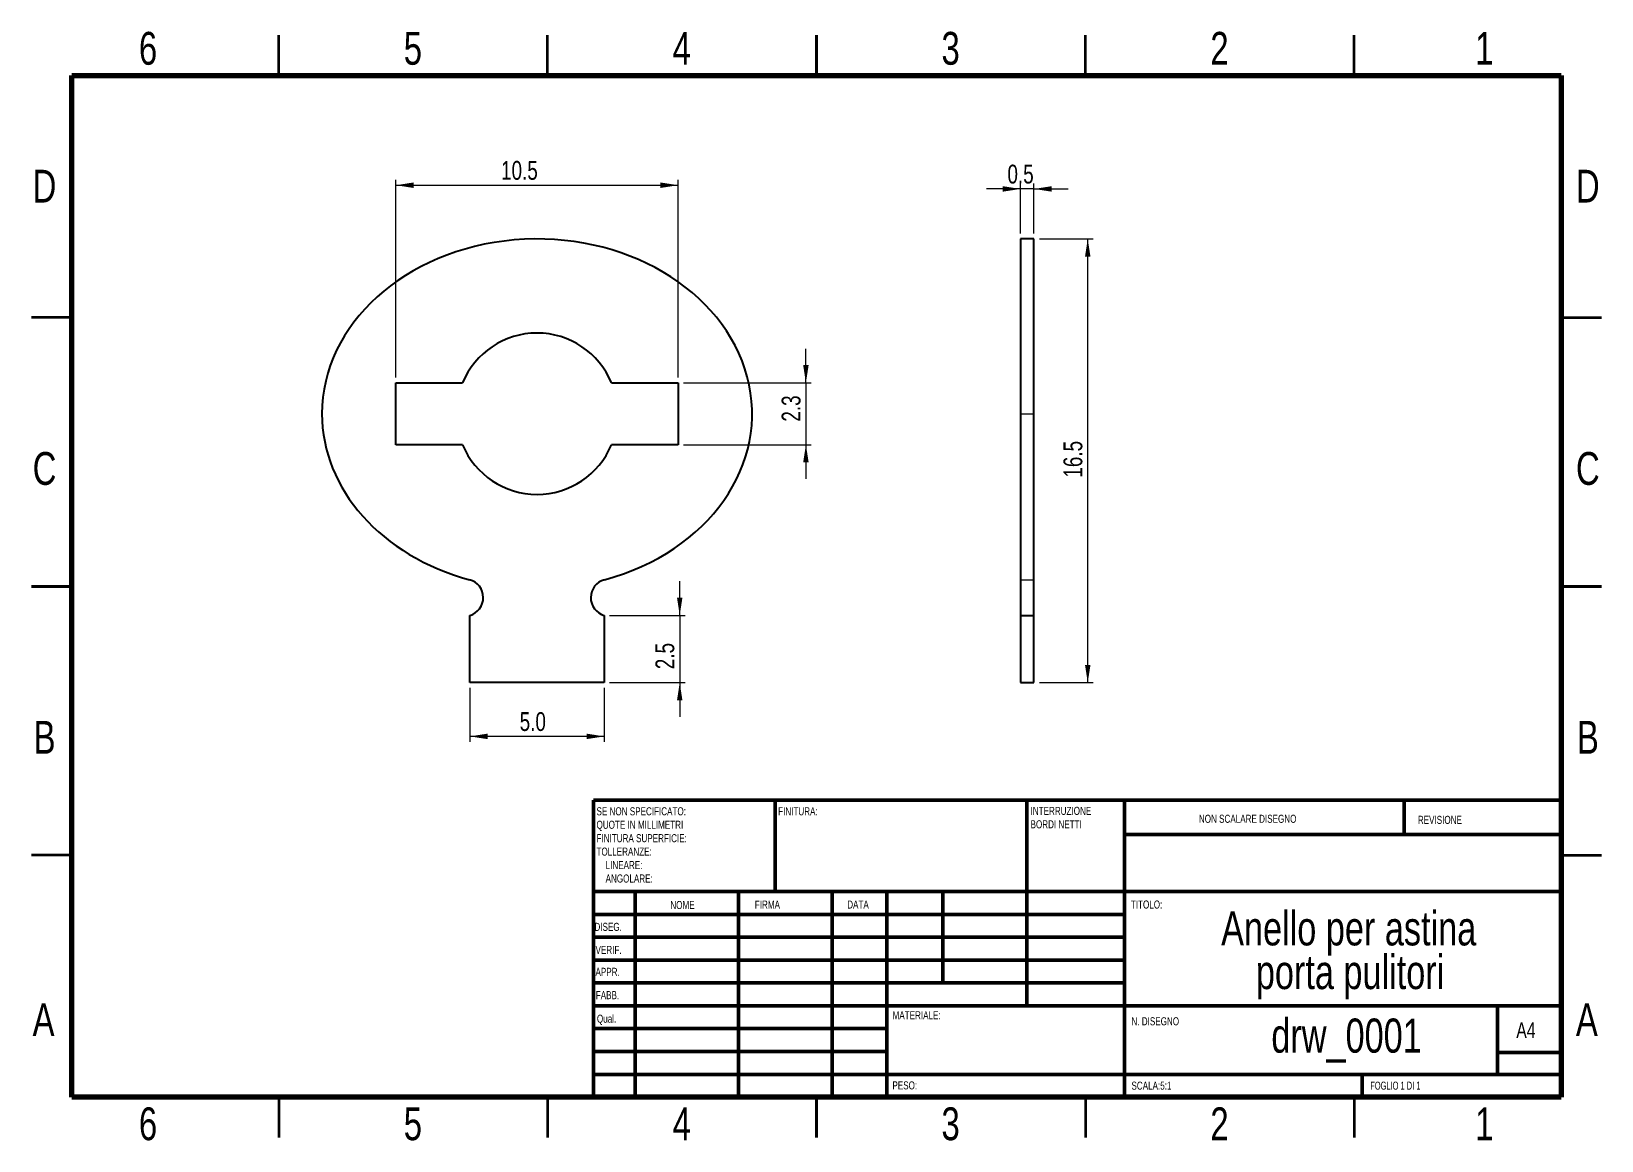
# Model space of a CAD drawing. Header units: millimetres. Extents: x 2 to 294, y 2 to 208.
import ezdxf

# ---------------------------------------------------------------- set-up
doc = ezdxf.new("R2010")
doc.units = ezdxf.units.MM
doc.linetypes.add('PHANTOM', pattern=[12.7, 6.35, -1.27, 1.27, -1.27, 1.27, -1.27])
doc.styles.add('SLDTEXTSTYLE0', font='TXT', dxfattribs={"width": 0.75})
doc.styles.add('SLDTEXTSTYLE1', font='TXT', dxfattribs={"width": 0.692308})
doc.dimstyles.new('SLDDIMSTYLE0', dxfattribs={"dimtxt": 3.5, "dimasz": 3.302, "dimexe": 0, "dimexo": 0.0625, "dimgap": 0.875, "dimtad": 1, "dimdec": 1, "dimlfac": 0.2, "dimrnd": 1e-09, "dimzin": 12, "dimdsep": 46, "dimtxsty": 'SLDTEXTSTYLE0', "dimsah": 1, "dimcen": 0.09, "dimadec": 0, "dimazin": 3, "dimtfac": 1, "dimtdec": 1, "dimtmove": 0, "dimatfit": 0, "dimfxl": 1, "dimfrac": 2, "dimtolj": 1, "dimtzin": 12, "dimarcsym": 0})
doc.dimstyles.new('SLDDIMSTYLE1', dxfattribs={"dimtxt": 3.5, "dimasz": 3.302, "dimexe": 0, "dimexo": 0.0625, "dimgap": 0.875, "dimtad": 1, "dimdec": 1, "dimlfac": 0.2, "dimrnd": 1e-09, "dimzin": 4, "dimdsep": 46, "dimtxsty": 'SLDTEXTSTYLE0', "dimsah": 1, "dimcen": 0.09, "dimadec": 0, "dimazin": 1, "dimtfac": 1, "dimtdec": 1, "dimtofl": 0, "dimtmove": 0, "dimatfit": 3, "dimfxl": 1, "dimfrac": 2, "dimtolj": 1, "dimtzin": 12, "dimarcsym": 0})
doc.dimstyles.new('SLDDIMSTYLE2', dxfattribs={"dimtxt": 3.5, "dimasz": 3.302, "dimexe": 0, "dimexo": 0.0625, "dimgap": 0.875, "dimtad": 1, "dimdec": 1, "dimlfac": 0.2, "dimrnd": 1e-09, "dimzin": 12, "dimdsep": 46, "dimtxsty": 'SLDTEXTSTYLE0', "dimsah": 1, "dimcen": 0.09, "dimadec": 0, "dimazin": 3, "dimtfac": 1, "dimtdec": 1, "dimtofl": 0, "dimtmove": 0, "dimatfit": 3, "dimfxl": 1, "dimfrac": 2, "dimtolj": 1, "dimtzin": 12, "dimarcsym": 0})
doc.dimstyles.new('SLDDIMSTYLE3', dxfattribs={"dimtxt": 3.5, "dimasz": 3.302, "dimexe": 0, "dimexo": 0.0625, "dimgap": 0.875, "dimtad": 1, "dimdec": 1, "dimlfac": 0.2, "dimrnd": 1e-09, "dimdsep": 46, "dimtxsty": 'SLDTEXTSTYLE0', "dimsah": 1, "dimcen": 0.09, "dimadec": 0, "dimazin": 2, "dimtfac": 1, "dimtdec": 1, "dimtmove": 0, "dimatfit": 0, "dimfxl": 1, "dimfrac": 2, "dimtolj": 1, "dimtzin": 12, "dimarcsym": 0})

# ---------------------------------------------------------------- blocks, each defined once
blk = doc.blocks.new('SW_NOTE_0')
at = {"color": 0, "linetype": 'Continuous', "lineweight": 0, "char_height": 1.5, "attachment_point": 1, "style": 'SLDTEXTSTYLE0'}
for s, insert in [('SE NON SPECIFICATO:', (0, 1.93)), ('QUOTE IN MILLIMETRI', (0, -0.57)), ('TOLLERANZE:', (0, -5.57)), ('FINITURA SUPERFICIE:', (0, -3.07)), ('LINEARE:', (1.69, -8.07)), ('ANGOLARE:', (1.69, -10.57))]:
    blk.add_mtext(s, dxfattribs=dict(at, insert=insert))
blk = doc.blocks.new('SW_NOTE_0_1')
at = {"color": 0, "linetype": 'Continuous', "lineweight": 0, "char_height": 1.5, "attachment_point": 1, "style": 'SLDTEXTSTYLE0'}
for s, insert in [('INTERRUZIONE', (0, 1.93)), ('BORDI NETTI', (0, -0.57))]:
    blk.add_mtext(s, dxfattribs=dict(at, insert=insert))
blk = doc.blocks.new('SW_NOTE_0_2')
at = {"color": 0, "linetype": 'Continuous', "lineweight": 0, "char_height": 6.35, "attachment_point": 2, "style": 'SLDTEXTSTYLE0'}
for s, insert in [('Anello per astina', (34.13, 8.19)), ('porta pulitori', (34.39, 0.07))]:
    blk.add_mtext(s, dxfattribs=dict(at, insert=insert))
blk = doc.blocks.new('_D')
at = {"color": 7, "linetype": 'Continuous', "lineweight": 0}
for p, q in [((146.53, 142.85), (146.53, 149.2)), ((123.78, 142.85), (147.53, 142.85)), ((146.53, 142.85), (146.53, 131.35)), ((123.78, 131.35), (147.53, 131.35)), ((146.53, 131.35), (146.53, 125))]:
    blk.add_line(p, q, dxfattribs=at)
at = {"color": 7, "linetype": 'Continuous', "lineweight": 18}
for points in [[(146.53, 142.85), (147.04, 146.15), (146.02, 146.15)], [(146.53, 131.35), (146.02, 128.05), (147.04, 128.05)]]:
    blk.add_solid(points, dxfattribs=at)
at = {"color": 7, "linetype": 'Continuous', "lineweight": 18, "insert": (142.02, 135.63), "char_height": 3.5, "attachment_point": 1, "rotation": 90, "style": 'SLDTEXTSTYLE0'}
blk.add_mtext('2.3', dxfattribs=at)
blk = doc.blocks.new('_D_1')
at = {"color": 7, "linetype": 'Continuous', "lineweight": 0}
for p, q in [((84.03, 86.1), (84.03, 76.1)), ((109.03, 86.1), (109.03, 76.1)), ((109.03, 77.1), (84.03, 77.1))]:
    blk.add_line(p, q, dxfattribs=at)
at = {"color": 7, "linetype": 'Continuous', "lineweight": 18}
for points in [[(84.03, 77.1), (87.33, 76.59), (87.33, 77.61)], [(109.03, 77.1), (105.73, 77.61), (105.73, 76.59)]]:
    blk.add_solid(points, dxfattribs=at)
at = {"color": 7, "linetype": 'Continuous', "lineweight": 18, "insert": (93.3, 81.61), "char_height": 3.5, "attachment_point": 1, "style": 'SLDTEXTSTYLE0'}
blk.add_mtext('5.0', dxfattribs=at)
blk = doc.blocks.new('_D_2')
at = {"color": 7, "linetype": 'Continuous', "lineweight": 0}
for p, q in [((123.06, 99.6), (123.06, 105.95)), ((110.03, 99.6), (124.06, 99.6)), ((123.06, 99.6), (123.06, 87.1)), ((110.03, 87.1), (124.06, 87.1)), ((123.06, 87.1), (123.06, 80.75))]:
    blk.add_line(p, q, dxfattribs=at)
at = {"color": 7, "linetype": 'Continuous', "lineweight": 18}
for points in [[(123.06, 99.6), (123.57, 102.9), (122.56, 102.9)], [(123.06, 87.1), (122.56, 83.8), (123.57, 83.8)]]:
    blk.add_solid(points, dxfattribs=at)
at = {"color": 7, "linetype": 'Continuous', "lineweight": 18, "insert": (118.55, 89.6), "char_height": 3.5, "attachment_point": 1, "rotation": 90, "style": 'SLDTEXTSTYLE0'}
blk.add_mtext('2.5', dxfattribs=at)
blk = doc.blocks.new('_D_3')
at = {"color": 7, "linetype": 'Continuous', "lineweight": 0}
for p, q in [((70.28, 143.85), (70.28, 180.6)), ((70.28, 179.6), (122.78, 179.6)), ((122.78, 143.85), (122.78, 180.6))]:
    blk.add_line(p, q, dxfattribs=at)
at = {"color": 7, "linetype": 'Continuous', "lineweight": 18}
for points in [[(70.28, 179.6), (73.58, 179.09), (73.58, 180.11)], [(122.78, 179.6), (119.48, 180.11), (119.48, 179.09)]]:
    blk.add_solid(points, dxfattribs=at)
at = {"color": 7, "linetype": 'Continuous', "lineweight": 18, "insert": (89.84, 184.11), "char_height": 3.5, "attachment_point": 1, "style": 'SLDTEXTSTYLE0'}
blk.add_mtext('10.5', dxfattribs=at)
blk = doc.blocks.new('_D_4')
at = {"color": 7, "linetype": 'Continuous', "lineweight": 0}
for p, q in [((186.44, 178.91), (180.09, 178.91)), ((186.44, 170.6), (186.44, 179.91)), ((188.94, 178.91), (186.44, 178.91)), ((188.94, 170.6), (188.94, 179.91)), ((188.94, 178.91), (195.29, 178.91))]:
    blk.add_line(p, q, dxfattribs=at)
at = {"color": 7, "linetype": 'Continuous', "lineweight": 18}
for points in [[(186.44, 178.91), (183.14, 179.42), (183.14, 178.4)], [(188.94, 178.91), (192.24, 178.4), (192.24, 179.42)]]:
    blk.add_solid(points, dxfattribs=at)
at = {"color": 7, "linetype": 'Continuous', "lineweight": 18, "insert": (184.01, 183.42), "char_height": 3.5, "attachment_point": 1, "style": 'SLDTEXTSTYLE0'}
blk.add_mtext('0.5', dxfattribs=at)
blk = doc.blocks.new('_D_5')
at = {"color": 7, "linetype": 'Continuous', "lineweight": 0}
for p, q in [((189.94, 169.6), (199.94, 169.6)), ((198.94, 87.1), (198.94, 169.6)), ((189.94, 87.1), (199.94, 87.1))]:
    blk.add_line(p, q, dxfattribs=at)
at = {"color": 7, "linetype": 'Continuous', "lineweight": 18}
for points in [[(198.94, 169.6), (198.43, 166.3), (199.45, 166.3)], [(198.94, 87.1), (199.45, 90.4), (198.43, 90.4)]]:
    blk.add_solid(points, dxfattribs=at)
at = {"color": 7, "linetype": 'Continuous', "lineweight": 18, "insert": (194.43, 125.22), "char_height": 3.5, "attachment_point": 1, "rotation": 90, "style": 'SLDTEXTSTYLE0'}
blk.add_mtext('16.5', dxfattribs=at)

msp = doc.modelspace()

# ---------------------------------------------------------------- linework, layer by layer
at = {"color": 7, "linetype": 'Continuous', "lineweight": 35}
for p, q in [((48.5, 200), (48.5, 207.5)), ((98.5, 200), (98.5, 207.5)), ((148.5, 207.5), (148.5, 200)), ((148.5, 200), (148.5, 207.5)), ((198.5, 200), (198.5, 207.5)), ((248.5, 200), (248.5, 207.5)), ((10, 155), (2.5, 155)), ((287, 155), (294.5, 155)), ((2.5, 105), (10, 105)), ((10, 105), (2.5, 105)), ((294.5, 105), (287, 105)), ((287, 105), (294.5, 105)), ((10, 55), (2.5, 55)), ((287, 55), (294.5, 55)), ((48.5, 10), (48.5, 2.5)), ((98.5, 10), (98.5, 2.5)), ((148.5, 2.5), (148.5, 10)), ((148.5, 10), (148.5, 2.5)), ((198.5, 10), (198.5, 2.5)), ((248.5, 10), (248.5, 2.5))]:
    msp.add_line(p, q, dxfattribs=at)
at = {"color": 7, "linetype": 'Continuous', "lineweight": 70}
for p, q in [((10, 10), (10, 200)), ((10, 200), (287, 200)), ((287, 200), (287, 10)), ((287, 10), (10, 10))]:
    msp.add_line(p, q, dxfattribs=at)
at = {"color": 7, "linetype": 'Continuous', "lineweight": 25}
for p, q in [((188.94, 169.6), (186.44, 169.6)), ((186.44, 169.6), (186.44, 137.1)), ((188.94, 137.1), (188.94, 169.6)), ((70.28, 142.85), (82.67, 142.85)), ((70.28, 131.35), (70.28, 142.85)), ((110.38, 142.85), (122.78, 142.85)), ((122.78, 142.85), (122.78, 131.35)), ((186.44, 137.1), (186.44, 106.24)), ((188.94, 106.24), (188.94, 137.1)), ((82.67, 131.35), (70.28, 131.35)), ((122.78, 131.35), (110.38, 131.35)), ((186.44, 106.24), (186.44, 99.6)), ((188.94, 99.6), (188.94, 106.24)), ((84.03, 87.1), (84.03, 99.6)), ((109.03, 99.6), (109.03, 87.1)), ((186.44, 99.6), (188.94, 99.6)), ((186.44, 99.6), (186.44, 87.1)), ((188.94, 87.1), (188.94, 99.6)), ((109.03, 87.1), (84.03, 87.1)), ((186.44, 87.1), (188.94, 87.1))]:
    msp.add_line(p, q, dxfattribs=at)
at = {"color": 7, "linetype": 'PHANTOM', "lineweight": 18}
for p, q in [((186.44, 137.1), (188.94, 137.1)), ((186.44, 106.24), (188.94, 106.24))]:
    msp.add_line(p, q, dxfattribs=at)
at = {"color": 7, "linetype": 'Continuous', "lineweight": 50}
for p, q in [((107, 65.25), (287, 65.25)), ((107, 65.25), (107, 10)), ((140.8, 48.25), (140.8, 65.25)), ((187.6, 65.25), (187.6, 27)), ((205.8, 65.25), (205.8, 10)), ((257.8, 58.88), (257.8, 65.25)), ((287, 58.88), (205.8, 58.88)), ((287, 48.25), (107, 48.25)), ((114.8, 48.25), (114.8, 10)), ((133.99, 48.25), (133.99, 10)), ((151.4, 48.25), (151.4, 10)), ((161.6, 10), (161.6, 48.25)), ((172, 31.25), (172, 48.25)), ((205.8, 44), (107, 44)), ((205.8, 39.75), (107, 39.75)), ((205.8, 35.5), (107, 35.5)), ((205.8, 31.25), (107, 31.25)), ((161.6, 27), (107, 27)), ((161.6, 27), (287, 27)), ((275.17, 14.25), (275.17, 27)), ((161.6, 22.75), (107, 22.75)), ((161.6, 18.5), (107, 18.5)), ((287, 18.29), (275.17, 18.29)), ((107, 14.25), (287, 14.25)), ((250, 10), (250, 14.25))]:
    msp.add_line(p, q, dxfattribs=at)
at = {"color": 7, "linetype": 'Continuous', "lineweight": 25}
for centre, radius, start, end in [((96.53, 137.1), 15, 22.5403, 157.4597), ((96.53, 137.1), 15, 202.5403, 337.4597), ((83.08, 102.91), 3.45, 285.9333, 74.9688), ((109.97, 102.91), 3.45, 105.0312, 254.0667)]:
    msp.add_arc(centre, radius, start, end, dxfattribs=at)
for major_axis, ratio, start_param, end_param in [((-40, -0.03), 0.812572, 1.889475, 6.282396), ((-40, 0), 0.8125, 0, 1.251596)]:
    msp.add_ellipse((96.53, 137.1), major_axis=major_axis, ratio=ratio, start_param=start_param, end_param=end_param, dxfattribs=at)

# ---------------------------------------------------------------- block references
at = {"color": 7, "linetype": 'Continuous', "lineweight": 0}
for name, p in [('SW_NOTE_0', (107.59, 61.99)), ('SW_NOTE_0_1', (188.31, 62.07)), ('SW_NOTE_0_2', (213.34, 36.39))]:
    msp.add_blockref(name, p, dxfattribs=at)

# ---------------------------------------------------------------- texts
for s, insert, char_height, attachment_point, style in [('6', (24.19, 208.11), 6.1, 2, 'SLDTEXTSTYLE0'), ('5', (73.44, 208.11), 6.1, 2, 'SLDTEXTSTYLE0'), ('4', (123.44, 208.11), 6.1, 2, 'SLDTEXTSTYLE0'), ('3', (173.44, 208.11), 6.1, 2, 'SLDTEXTSTYLE0'), ('2', (223.44, 208.11), 6.1, 2, 'SLDTEXTSTYLE0'), ('1', (272.69, 208.11), 6.1, 2, 'SLDTEXTSTYLE0'), ('D', (4.93, 182.48), 6.1, 2, 'SLDTEXTSTYLE0'), ('D', (291.93, 182.48), 6.1, 2, 'SLDTEXTSTYLE0'), ('C', (4.94, 129.98), 6.1, 2, 'SLDTEXTSTYLE0'), ('C', (291.94, 129.98), 6.1, 2, 'SLDTEXTSTYLE0'), ('B', (4.95, 79.98), 6.1, 2, 'SLDTEXTSTYLE0'), ('B', (291.95, 79.98), 6.1, 2, 'SLDTEXTSTYLE0'), ('FINITURA:', (141.37, 63.92), 1.5, 1, 'SLDTEXTSTYLE0'), ('NON SCALARE DISEGNO', (219.61, 62.53), 1.5, 1, 'SLDTEXTSTYLE0'), ('REVISIONE', (260.33, 62.33), 1.5, 1, 'SLDTEXTSTYLE0'), ('NOME', (121.32, 46.5), 1.5, 1, 'SLDTEXTSTYLE0'), ('FIRMA', (137.03, 46.56), 1.5, 1, 'SLDTEXTSTYLE0'), ('DATA', (154.21, 46.58), 1.5, 1, 'SLDTEXTSTYLE0'), ('TITOLO:', (206.96, 46.58), 1.5, 1, 'SLDTEXTSTYLE0'), ('DISEG.', (107.21, 42.43), 1.5, 1, 'SLDTEXTSTYLE0'), ('VERIF.', (107.41, 38.15), 1.5, 1, 'SLDTEXTSTYLE0'), ('APPR.', (107.4, 34.06), 1.5, 1, 'SLDTEXTSTYLE0'), ('FABB.', (107.46, 29.73), 1.5, 1, 'SLDTEXTSTYLE0'), ('A', (4.76, 27.48), 6.1, 2, 'SLDTEXTSTYLE0'), ('A', (291.76, 27.48), 6.1, 2, 'SLDTEXTSTYLE0'), ('Qual.', (107.67, 25.35), 1.5, 1, 'SLDTEXTSTYLE0'), ('MATERIALE:', (162.65, 25.99), 1.5, 1, 'SLDTEXTSTYLE0'), ('N. DISEGNO', (207.07, 24.87), 1.5, 1, 'SLDTEXTSTYLE0'), ('drw_0001', (247.07, 24.63), 6.35, 2, 'SLDTEXTSTYLE0'), ('A4', (278.64, 23.92), 2.91, 1, 'SLDTEXTSTYLE0'), ('PESO:', (162.62, 12.95), 1.499, 1, 'SLDTEXTSTYLE0'), ('SCALA:5:1', (207.07, 12.9), 1.5, 1, 'SLDTEXTSTYLE0'), ('FOGLIO 1 DI 1', (251.48, 12.9), 1.5, 1, 'SLDTEXTSTYLE1'), ('6', (24.19, 8.11), 6.1, 2, 'SLDTEXTSTYLE0'), ('5', (73.44, 8.11), 6.1, 2, 'SLDTEXTSTYLE0'), ('4', (123.44, 8.11), 6.1, 2, 'SLDTEXTSTYLE0'), ('3', (173.44, 8.11), 6.1, 2, 'SLDTEXTSTYLE0'), ('2', (223.44, 8.11), 6.1, 2, 'SLDTEXTSTYLE0'), ('1', (272.69, 8.11), 6.1, 2, 'SLDTEXTSTYLE0')]:
    msp.add_mtext(s, dxfattribs=dict(at, insert=insert, char_height=char_height, attachment_point=attachment_point, style=style))

# ---------------------------------------------------------------- dimensions: what is measured, and where the dimension line sits
at = {"color": 7, "linetype": 'Continuous', "lineweight": 18}
for base, p1, p2, dimstyle, picture, middle in [((122.78, 179.6), (70.28, 142.85), (122.78, 142.85), 'SLDDIMSTYLE2', '_D_3', (94.37, 179.6)), ((186.44, 178.91), (188.94, 169.6), (186.44, 169.6), 'SLDDIMSTYLE3', '_D_4', (187.24, 178.91)), ((84.03, 77.1), (109.03, 87.1), (84.03, 87.1), 'SLDDIMSTYLE1', '_D_1', (96.53, 77.1))]:
    dim = msp.add_linear_dim(base=base, p1=p1, p2=p2, dimstyle=dimstyle, dxfattribs=at)
    dim.commit()
    dim.dimension.update_dxf_attribs({"geometry": picture, "text_midpoint": middle, "dimtype": 160})
for base, p1, p2, dimstyle, picture, middle in [((198.94, 169.6), (188.94, 87.1), (188.94, 169.6), 'SLDDIMSTYLE2', '_D_5', (198.94, 129.75)), ((146.53, 131.35), (122.78, 142.85), (122.78, 131.35), 'SLDDIMSTYLE0', '_D', (146.53, 138.86)), ((123.06, 87.1), (109.03, 99.6), (109.03, 87.1), 'SLDDIMSTYLE0', '_D_2', (123.06, 92.83))]:
    dim = msp.add_linear_dim(base=base, p1=p1, p2=p2, angle=90, dimstyle=dimstyle, dxfattribs=at)
    dim.commit()
    dim.dimension.update_dxf_attribs({"geometry": picture, "text_midpoint": middle, "dimtype": 160})

doc.saveas('drawing.dxf')
